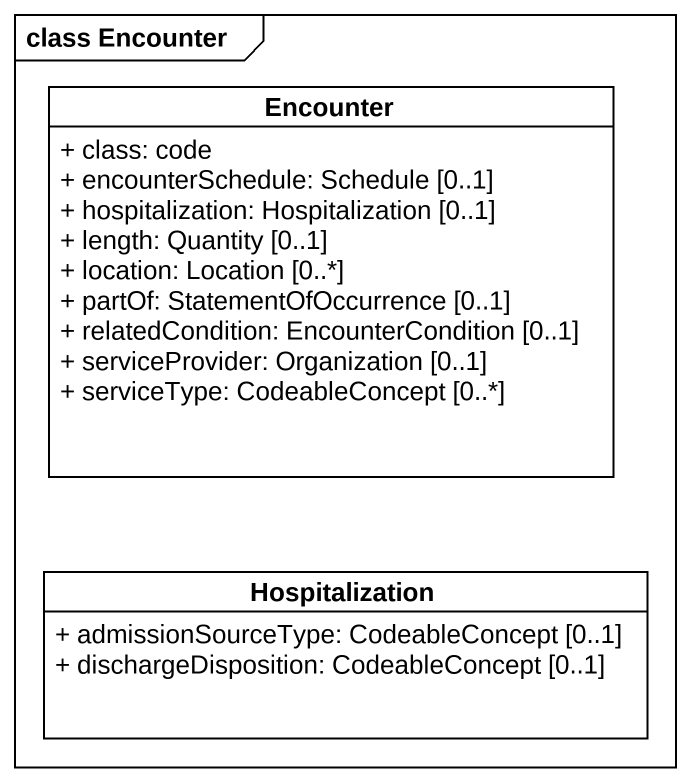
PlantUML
@startuml
mainframe class Encounter
hide circle
hide empty members
skinparam classAttributeIconSize 0
class Encounter {
  + class: code
  + encounterSchedule: Schedule [0..1]
  + hospitalization: Hospitalization [0..1]
  + length: Quantity [0..1]
  + location: Location [0..*]
  + partOf: StatementOfOccurrence [0..1]
  + relatedCondition: EncounterCondition [0..1]
  + serviceProvider: Organization [0..1]
  + serviceType: CodeableConcept [0..*]
}
class Hospitalization {
  + admissionSourceType: CodeableConcept [0..1]
  + dischargeDisposition: CodeableConcept [0..1]
}
@enduml
